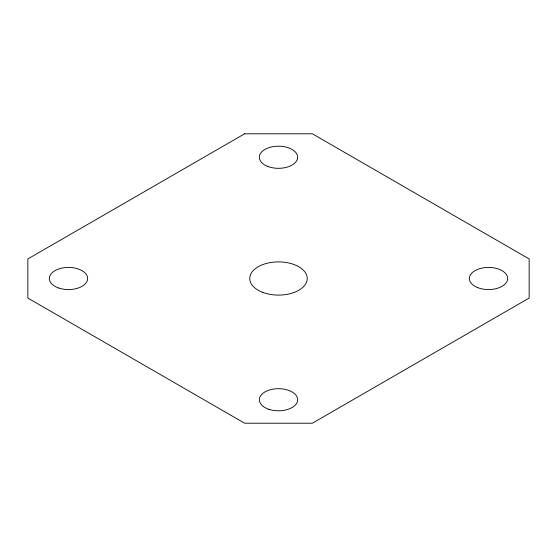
<?xml version="1.0" encoding="UTF-8"?>
<svg xmlns="http://www.w3.org/2000/svg" width="557" height="557" viewBox="0 0 557 557"><rect width="100%" height="100%" fill="white"/><g stroke="black" fill="none" stroke-linecap="round" stroke-linejoin="round"><path stroke-width="0.84" d="M244.627 133.791L27.85 258.942L27.85 298.058L244.627 423.209L312.373 423.209L529.15 298.058L529.15 258.942L312.373 133.791L244.627 133.791M58.917 288.08A19.161 11.063 0 0 0 87.658 278.5A19.161 11.063 0 0 0 58.917 268.92A19.161 11.063 0 0 0 58.917 288.08M267.757 166.418A19.161 11.063 0 0 0 297.612 158.042A19.161 11.063 0 0 0 270.131 147.306A19.161 11.063 0 0 0 267.757 166.418M268.92 409.325A19.161 11.063 0 0 0 297.661 399.745A19.161 11.063 0 0 0 268.92 390.165A19.161 11.063 0 0 0 268.92 409.325M262.389 292.244A28.741 16.592 0 0 0 307.165 279.684A28.741 16.592 0 0 0 265.94 263.572A28.741 16.592 0 0 0 262.389 292.244M477.767 287.663A19.161 11.063 0 0 0 507.615 279.287A19.161 11.063 0 0 0 480.134 268.551A19.161 11.063 0 0 0 477.767 287.663"/></g></svg>
